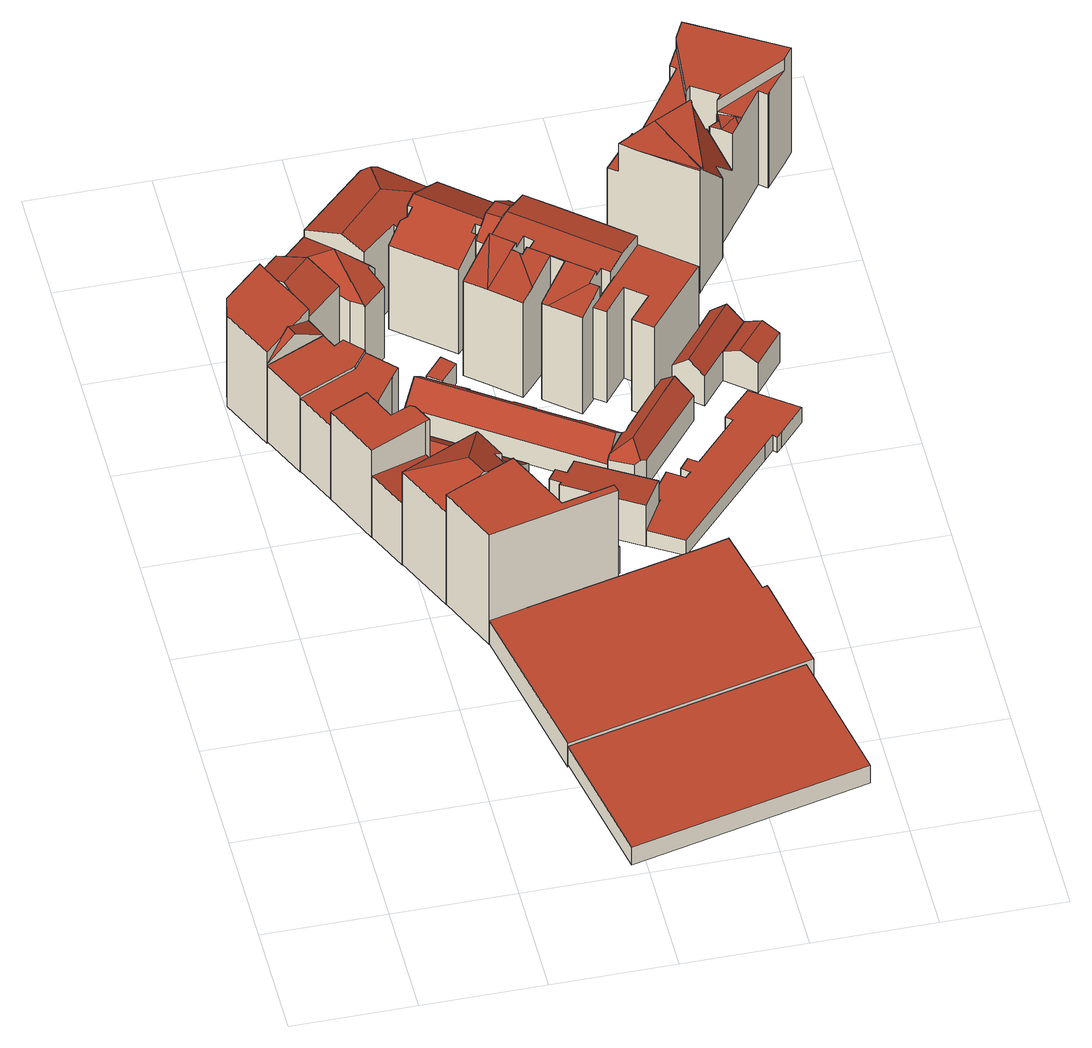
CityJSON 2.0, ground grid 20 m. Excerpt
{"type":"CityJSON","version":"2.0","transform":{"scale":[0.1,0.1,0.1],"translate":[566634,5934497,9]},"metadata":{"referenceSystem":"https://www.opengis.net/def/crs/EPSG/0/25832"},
"CityObjects":{
"building1":{"type":"Building","attributes":{"Gemeindeschluessel":"02000000","Geometrietyp2DReferenz":"3000","function":"31001_2010","roofType":"1000","measuredHeight":16.02,"storeysAboveGround":4},"geometry":[{"type":"MultiSurface","lod":"2","boundaries":[[[0,1,2,3,4,5,6]],[[7,8,9,10,11,12,13]],[[7,6,5,8]],[[8,5,4,9]],[[9,4,3,10]],[[10,3,2,11]],[[11,2,1,12]],[[12,1,0,13]],[[13,0,6,7]]],"semantics":{"surfaces":[{"type":"RoofSurface"},{"type":"GroundSurface"},{"type":"WallSurface"}],"values":[0,1,2,2,2,2,2,2,2]}}]},
"building2":{"type":"Building","attributes":{"Gemeindeschluessel":"02000000","Geometrietyp2DReferenz":"3000","function":"31001_2010","roofType":"1000","measuredHeight":18.3,"storeysAboveGround":4},"geometry":[{"type":"MultiSurface","lod":"2","boundaries":[[[14,15,16,17]],[[18,19,20,21]],[[21,20,22,23]],[[23,22,24,25]],[[26,24,22,20,19,27,16,15]],[[28,14,17,29,18,21,23,25]],[[28,25,24,26]],[[18,29,27,19]],[[14,28,26,15]],[[29,17,16,27]]],"semantics":{"surfaces":[{"type":"WallSurface"},{"type":"RoofSurface"},{"type":"GroundSurface"}],"values":[0,0,0,0,1,2,0,0,0,0]}}]},
"building3":{"type":"Building","attributes":{"Gemeindeschluessel":"02000000","Geometrietyp2DReferenz":"3000","function":"31001_1120","roofType":"1000","measuredHeight":19.86,"storeysAboveGround":4},"geometry":[{"type":"MultiSurface","lod":"2","boundaries":[[[30,31,32,33,34,35,36,37,38,39,40]],[[41,42,43,40,44]],[[35,45,46,47,48]],[[42,49,50,30,43]],[[34,51,52,46,45]],[[53,38,37,54]],[[48,36,35]],[[34,33,51]],[[50,31,30]],[[40,39,44]],[[55,56,57,53,54,58,59]],[[35,34,45]],[[59,58,47,46,52]],[[57,56,49,42,41]],[[30,40,43]],[[53,57,41,44,39,38]],[[56,55,32,31,50,49]],[[55,59,52,51,33,32]],[[58,54,37,36,48,47]]],"semantics":{"surfaces":[{"type":"RoofSurface"},{"type":"WallSurface"},{"type":"GroundSurface"}],"values":[0,0,0,0,0,1,1,1,1,1,2,1,1,1,1,1,1,1,1]}}]},
"building4":{"type":"Building","attributes":{"Gemeindeschluessel":"02000000","Geometrietyp2DReferenz":"3000","function":"31001_2070","roofType":"1000","measuredHeight":15.34,"storeysAboveGround":4},"geometry":[{"type":"MultiSurface","lod":"2","boundaries":[[[60,61,62,63,64,65,66]],[[14,67,68,69,70,71,72]],[[67,65,64,68]],[[68,64,63,69]],[[69,63,62,70]],[[70,62,61,71]],[[71,61,60,72]],[[14,66,65,67]],[[14,72,60,66]]],"semantics":{"surfaces":[{"type":"RoofSurface"},{"type":"GroundSurface"},{"type":"WallSurface"}],"values":[0,1,2,2,2,2,2,2,2]}}]},
"building5":{"type":"Building","attributes":{"Gemeindeschluessel":"02000000","Geometrietyp2DReferenz":"3000","function":"31001_2010","roofType":"1000","measuredHeight":12.85,"storeysAboveGround":3},"geometry":[{"type":"MultiSurface","lod":"2","boundaries":[[[73,74,75,76]],[[77,78,79,80]],[[77,76,75,78]],[[78,75,74,79]],[[79,74,73,80]],[[80,73,76,77]]],"semantics":{"surfaces":[{"type":"RoofSurface"},{"type":"GroundSurface"},{"type":"WallSurface"}],"values":[0,1,2,2,2,2]}}]},
"building6":{"type":"Building","attributes":{"Gemeindeschluessel":"02000000","Geometrietyp2DReferenz":"3000","function":"31001_2310","roofType":"3200","measuredHeight":23.7,"storeysAboveGround":5},"geometry":[{"type":"MultiSurface","lod":"2","boundaries":[[[81,82,83]],[[84,85,82,81]],[[85,86,87,88,83,82]],[[89,84,81,90]],[[91,83,88,92]],[[92,88,87,93]],[[93,87,86,94]],[[89,90,91,92,93,94]],[[89,94,86,85,84]],[[91,90,81,83]]],"semantics":{"surfaces":[{"type":"RoofSurface"},{"type":"WallSurface"},{"type":"GroundSurface"}],"values":[0,0,0,1,1,1,1,2,1,1]}}]},
"building7":{"type":"Building","attributes":{"Gemeindeschluessel":"02000000","Geometrietyp2DReferenz":"3000","function":"31001_2010","roofType":"1000","measuredHeight":23.1,"storeysAboveGround":5},"geometry":[{"type":"MultiSurface","lod":"2","boundaries":[[[95,96,97,98]],[[98,97,99,100]],[[101,102,103,104]],[[105,106,107,108]],[[109,110,103,102,111,112]],[[95,98,100,113,114,115,116,117,105,108]],[[101,104,99,97,96,107,106,118,119,120]],[[115,114,109,112]],[[113,100,99,104,103,110]],[[107,96,95,108]],[[118,106,105,117]],[[119,118,117,116]],[[114,113,110,109]],[[101,120,111,102]],[[116,115,112,111,120,119]]],"semantics":{"surfaces":[{"type":"WallSurface"},{"type":"RoofSurface"},{"type":"GroundSurface"}],"values":[0,0,0,0,1,2,1,0,0,0,0,0,0,0,0]}}]},
"building8":{"type":"Building","attributes":{"Gemeindeschluessel":"02000000","Geometrietyp2DReferenz":"3000","function":"31001_1120","roofType":"4000","measuredHeight":19.83,"storeysAboveGround":4},"geometry":[{"type":"MultiSurface","lod":"2","boundaries":[[[121,122,123,124,125]],[[126,127,128,122,121]],[[123,122,129,130]],[[128,131,132,133,129,122]],[[58,125,124,134]],[[135,127,126,59]],[[136,133,132,137]],[[137,132,131,138]],[[135,59,58,134,139,136,137,138]],[[139,134,124,123,130]],[[136,139,130,129,133]],[[135,138,131,128,127]],[[58,59,126,121,125]]],"semantics":{"surfaces":[{"type":"RoofSurface"},{"type":"WallSurface"},{"type":"GroundSurface"}],"values":[0,0,0,0,1,1,1,1,2,1,1,1,1]}}]},
"building9":{"type":"Building","attributes":{"Gemeindeschluessel":"02000000","Geometrietyp2DReferenz":"3000","function":"31001_1010","roofType":"3100","measuredHeight":7.82,"storeysAboveGround":2},"geometry":[{"type":"MultiSurface","lod":"2","boundaries":[[[140,141,142,143,144,145,146,147,148,149]],[[146,150,151,147]],[[152,149,148,72]],[[153,145,144,154]],[[154,144,143,155]],[[155,143,142,156]],[[156,142,141,157]],[[157,141,140,158]],[[158,140,149,152]],[[71,151,150,159]],[[159,150,146,145,153]],[[72,148,147,151,71]],[[72,71,159,153,154,155,156,157,158,152]]],"semantics":{"surfaces":[{"type":"RoofSurface"},{"type":"WallSurface"},{"type":"GroundSurface"}],"values":[0,0,1,1,1,1,1,1,1,1,1,1,2]}}]},
"building10":{"type":"Building","attributes":{"Gemeindeschluessel":"02000000","Geometrietyp2DReferenz":"3000","function":"31001_2010","roofType":"1000","measuredHeight":3.66,"storeysAboveGround":7},"geometry":[{"type":"MultiSurface","lod":"2","boundaries":[[[160,161,162,163]],[[164,165,166,167]],[[165,162,161,166]],[[166,161,160,167]],[[164,163,162,165]],[[164,167,160,163]]],"semantics":{"surfaces":[{"type":"RoofSurface"},{"type":"GroundSurface"},{"type":"WallSurface"}],"values":[0,1,2,2,2,2]}}]},
"building11":{"type":"Building","attributes":{"Gemeindeschluessel":"02000000","Geometrietyp2DReferenz":"3000","function":"31001_2010","roofType":"1000","measuredHeight":4.85,"storeysAboveGround":6},"geometry":[{"type":"MultiSurface","lod":"2","boundaries":[[[168,169,170,171]],[[171,170,172,173]],[[173,172,174,175]],[[175,174,176,177]],[[177,176,178,179]],[[179,178,180,181]],[[181,180,182,183]],[[183,182,184,185]],[[169,168,185,184]],[[185,168,171,173,175,177,179,181,183]],[[169,184,182,180,178,176,174,172,170]]],"semantics":{"surfaces":[{"type":"WallSurface"},{"type":"GroundSurface"},{"type":"RoofSurface"}],"values":[0,0,0,0,0,0,0,0,0,1,2]}}]},
"building12":{"type":"Building","attributes":{"Gemeindeschluessel":"02000000","Geometrietyp2DReferenz":"3000","function":"31001_1010","roofType":"1000","measuredHeight":4.16,"storeysAboveGround":1},"geometry":[{"type":"MultiSurface","lod":"2","boundaries":[[[186,187,188,189]],[[190,191,192,193]],[[193,192,187,186]],[[192,191,188,187]],[[191,190,189,188]],[[190,193,186,189]]],"semantics":{"surfaces":[{"type":"GroundSurface"},{"type":"RoofSurface"},{"type":"WallSurface"}],"values":[0,1,2,2,2,2]}}]},
"building13":{"type":"Building","attributes":{"Gemeindeschluessel":"02000000","Geometrietyp2DReferenz":"3000","function":"31001_1120","roofType":"3200","measuredHeight":19.11,"storeysAboveGround":4},"geometry":[{"type":"MultiSurface","lod":"2","boundaries":[[[194,195,196,197,198,199,200]],[[201,197,196,202]],[[202,196,195,203]],[[203,195,194,204]],[[201,202,203,204,205,206,207,208]],[[209,205,204,194,200]],[[198,197,201,208,210]],[[210,208,207,211]],[[207,206,212,213,211]],[[212,206,205,209]],[[210,211,213,199,198]],[[212,209,200,199,213]]],"semantics":{"surfaces":[{"type":"RoofSurface"},{"type":"WallSurface"},{"type":"GroundSurface"}],"values":[0,1,1,1,2,1,1,1,1,1,0,0]}}]},
"building14":{"type":"Building","attributes":{"Gemeindeschluessel":"02000000","Geometrietyp2DReferenz":"3000","function":"31001_1010","roofType":"3100","measuredHeight":7.88,"storeysAboveGround":2},"geometry":[{"type":"MultiSurface","lod":"2","boundaries":[[[214,215,216,217,218,219,220,221,222,223,224,225,226,227,228,229]],[[230,228,227,231]],[[231,227,226,232]],[[232,226,225,233]],[[233,225,224,234]],[[234,224,223,235]],[[235,223,222,236]],[[236,222,221,237]],[[237,221,220,238]],[[238,220,219,239]],[[239,219,218,240]],[[240,218,217,241]],[[241,217,216,242]],[[242,216,215,243]],[[244,245,230,231,232,233,234,235,236,237,238,239,240,241,242,243]],[[246,244,243,215,214]],[[247,245,244,246]],[[230,245,247,229,228]],[[247,246,214,229]]],"semantics":{"surfaces":[{"type":"RoofSurface"},{"type":"WallSurface"},{"type":"GroundSurface"}],"values":[0,1,1,1,1,1,1,1,1,1,1,1,1,1,2,1,1,1,0]}}]},
"building15":{"type":"Building","attributes":{"Gemeindeschluessel":"02000000","Geometrietyp2DReferenz":"3000","function":"31001_1010","roofType":"1000","measuredHeight":8.61,"storeysAboveGround":2},"geometry":[{"type":"MultiSurface","lod":"2","boundaries":[[[248,249,250,251]],[[251,250,252,253]],[[253,252,254,255]],[[256,257,258,259]],[[259,258,249,248]],[[260,261,257,256]],[[262,263,261,260]],[[263,262,255,254]],[[255,262,260,256,259,248,251,253]],[[263,254,252,250,249,258,257,261]]],"semantics":{"surfaces":[{"type":"WallSurface"},{"type":"GroundSurface"},{"type":"RoofSurface"}],"values":[0,0,0,0,0,0,0,0,1,2]}}]},
"building16":{"type":"Building","attributes":{"Gemeindeschluessel":"02000000","Geometrietyp2DReferenz":"3000","function":"31001_1010","roofType":"3100","measuredHeight":21.86,"storeysAboveGround":4},"geometry":[{"type":"MultiSurface","lod":"2","boundaries":[[[264,265,266,267]],[[268,269,270,271]],[[271,270,272,273]],[[273,272,274,275]],[[276,277,278,279]],[[279,278,280,281]],[[281,280,282,283]],[[283,282,284,285]],[[285,284,286,287]],[[288,266,265,289]],[[276,279,281,283,285,287,290,268,271,273,275,288,289]],[[291,290,287,286]],[[276,289,265,264,277]],[[288,275,274,267,266]],[[269,268,290,291]],[[269,291,286,284,282,280,278,277,264,267,274,272,270]]],"semantics":{"surfaces":[{"type":"RoofSurface"},{"type":"WallSurface"},{"type":"GroundSurface"}],"values":[0,1,1,1,1,1,1,1,1,1,2,1,1,1,1,0]}}]},
"building17":{"type":"Building","attributes":{"Gemeindeschluessel":"02000000","Geometrietyp2DReferenz":"3000","function":"31001_1010","roofType":"3100","measuredHeight":22.65,"storeysAboveGround":6},"geometry":[{"type":"MultiSurface","lod":"2","boundaries":[[[292,293,294]],[[295,296,293,292]],[[297,298,299,300,301,295,292]],[[302,303,304,305,306,307,308]],[[304,309,310,311,305]],[[310,312,313,314,311]],[[315,316,317,318,319]],[[320,308,307,321]],[[321,307,306,322]],[[302,323,303]],[[324,325,326,327]],[[312,328,313]],[[329,330,331,332]],[[332,331,333,334]],[[335,336,337,338]],[[339,335,338,340,341,342,343,344,345,346,347,329,332,334,348,349,350,351,352,353,354,355,320,321,322,356,357,358,359,360,361,362],[327,363,364,365,366,367,324]],[[313,328,368,369,370,362,361,360,359,358,314]],[[371,372,326,325,373,374,375,337,336,376,377,378,309,379,303,323,380,381]],[[378,377,376,370,369,368,328,312,382,309]],[[294,293,296,381,380,354,353,352,351]],[[350,349,297,292,294,351]],[[364,363,327,326,372,301,300]],[[306,305,311,314,358,357,356,322]],[[347,346,345,315,319,383,330,329]],[[335,339,362,370,376,336]],[[345,344,343,317,316,315]],[[318,317,343,342,341,384]],[[341,340,338,337,375,385,384]],[[386,385,375,374,373,387]],[[388,387,373,325,324,367,366]],[[382,312,310,309]],[[355,354,380,323,302,308,320]],[[303,379,309,304]],[[349,348,334,333,298,297]],[[299,388,366,365,364,300]],[[295,301,372,371,381,296]],[[298,333,331,330,383,319,318,384,385,386,387,388,299]]],"semantics":{"surfaces":[{"type":"RoofSurface"},{"type":"WallSurface"},{"type":"GroundSurface"}],"values":[0,0,0,0,0,0,0,1,1,1,1,1,1,1,1,2,1,0,0,1,1,1,1,1,1,1,1,1,1,1,1,1,1,1,1,1,0]}}]},
"building18":{"type":"Building","attributes":{"Gemeindeschluessel":"02000000","Geometrietyp2DReferenz":"3000","function":"31001_1010","roofType":"3200","measuredHeight":7.91,"storeysAboveGround":2},"geometry":[{"type":"MultiSurface","lod":"2","boundaries":[[[389,390,391,392,393,394,395,396]],[[397,395,394,398]],[[398,394,393,399]],[[399,393,392,400]],[[400,392,391,401]],[[402,403,404,397,398,399,400,401,405]],[[396,395,397,404,406]],[[407,405,401,391,390]],[[408,402,405,407]],[[406,404,403,409]],[[403,402,408,410,409]],[[408,407,390,389,410]],[[406,409,410,389,396]]],"semantics":{"surfaces":[{"type":"RoofSurface"},{"type":"WallSurface"},{"type":"GroundSurface"}],"values":[0,1,1,1,1,2,1,1,1,1,1,0,0]}}]},
"building19":{"type":"Building","attributes":{"Gemeindeschluessel":"02000000","Geometrietyp2DReferenz":"3000","function":"51003_1205","roofType":"1000","measuredHeight":3.15},"geometry":[{"type":"MultiSurface","lod":"2","boundaries":[[[411,412,413,414,415,416,417,418,419,420,421,422,423,424,425,426,427,428,429]],[[430,431,432,433,434,435,436,437,438,439,440,441,442,443,444,445,446,447,448]],[[448,447,412,411]],[[447,446,413,412]],[[446,445,414,413]],[[445,444,415,414]],[[444,443,416,415]],[[443,442,417,416]],[[442,441,418,417]],[[441,440,419,418]],[[440,439,420,419]],[[439,438,421,420]],[[438,437,422,421]],[[437,436,423,422]],[[436,435,424,423]],[[435,434,425,424]],[[434,433,426,425]],[[433,432,427,426]],[[432,431,428,427]],[[431,430,429,428]],[[430,448,411,429]]],"semantics":{"surfaces":[{"type":"GroundSurface"},{"type":"RoofSurface"},{"type":"WallSurface"}],"values":[0,1,2,2,2,2,2,2,2,2,2,2,2,2,2,2,2,2,2,2,2]}}]},
"building20":{"type":"Building","attributes":{"Gemeindeschluessel":"02000000","Geometrietyp2DReferenz":"3000","function":"31001_1110","roofType":"1000","measuredHeight":19.18,"storeysAboveGround":6},"geometry":[{"type":"MultiSurface","lod":"2","boundaries":[[[449,450,451,452]],[[453,454,455,456]],[[457,458,450,449]],[[459,460,456,455]],[[461,462,451,450,458,459,455,454]],[[463,464,453,456,460,457,449,452]],[[463,452,451,462]],[[453,464,461,454]],[[464,463,462,461]],[[457,460,459,458]]],"semantics":{"surfaces":[{"type":"WallSurface"},{"type":"RoofSurface"},{"type":"GroundSurface"}],"values":[0,0,0,0,1,2,0,0,0,0]}}]},
"building21":{"type":"Building","attributes":{"Gemeindeschluessel":"02000000","Geometrietyp2DReferenz":"3000","function":"31001_1010","roofType":"3100","measuredHeight":8.58,"storeysAboveGround":2},"geometry":[{"type":"MultiSurface","lod":"2","boundaries":[[[457,465,466,467]],[[468,469,470,471]],[[472,473,474,475,457,467,476]],[[476,467,466,477,471,470,478,479]],[[469,468,480,473,472,481,482]],[[481,472,476,479]],[[483,474,473,480]],[[475,474,483,484,485]],[[465,457,475,485]],[[482,481,479,478]],[[482,478,470,469]],[[484,483,480,468,471,477]],[[484,477,466,465,485]]],"semantics":{"surfaces":[{"type":"WallSurface"},{"type":"GroundSurface"},{"type":"RoofSurface"}],"values":[0,0,1,0,0,0,0,0,0,2,2,2,2]}}]},
"building22":{"type":"Building","attributes":{"Gemeindeschluessel":"02000000","Geometrietyp2DReferenz":"3000","function":"31001_1120","roofType":"1000","measuredHeight":25.72,"storeysAboveGround":6},"geometry":[{"type":"MultiSurface","lod":"2","boundaries":[[[486,487,488,489,490]],[[491,487,486]],[[492,493,494,495,489]],[[488,492,489]],[[496,497,498,499,500,501,502]],[[503,504,505,506,507,508]],[[509,504,503]],[[510,511,509,503]],[[512,513,514,515,516,517,518]],[[511,519,509]],[[520,521,522,523]],[[523,522,524,525]],[[526,527,528,529]],[[501,494,493,502]],[[530,531,532,533]],[[534,497,496,535]],[[517,536,537,518]],[[538,539,540,541]],[[542,507,506,543]],[[543,506,505,544]],[[545,516,515,546]],[[546,515,514,547]],[[548,549,550,528,527,551,552,553,554,555,556,557,558,532,531,559,560,524,522,521]],[[500,499,561,562,508,507,542,563,564,565,566]],[[505,504,518,537,539,538,567,544]],[[534,568,569,570,571,547,514,513,519,511,510,572,498,497]],[[491,573,574,575,576,577,535,496,502,493,492,488,487]],[[578,545,546,547,571,570,569,568,534,535,577,576,575,574,573,579,580,520,523,525,581,582,530,533,583,584,585,586,587],[541,588,589,590,591,592,526,529,593,594,566,565,564,563,542,543,544,567,538]],[[524,560,559,531,530,582,581,525]],[[494,501,500,566,594,593,529,528,550,495]],[[580,579,573,491,486,490,548,521,520]],[[532,558,557,595,596,585,584,583,533]],[[509,519,513,512,518,504]],[[597,572,510,503,508,562]],[[545,578,587,598,536,517,516]],[[599,598,587,586,585,596]],[[600,601,595,557,556,555]],[[555,554,589,588,541,540,600]],[[591,590,589,554,553,552]],[[490,489,495,550,549,548]],[[526,592,591,552,551,527]],[[498,572,597,562,561,499]],[[540,539,537,536,598,599,596,595,601,600]]],"semantics":{"surfaces":[{"type":"RoofSurface"},{"type":"WallSurface"},{"type":"GroundSurface"}],"values":[0,0,0,0,0,0,0,0,0,0,1,1,1,1,1,1,1,1,1,1,1,1,0,1,1,1,1,2,1,1,1,1,1,1,1,1,1,1,1,1,1,0,0]}}]}
},
"vertices":[
[78,942,170],[172,985,170],[194,1015,170],[167,1044,170],[151,1034,170],[140,1059,170],[44,1016,170],[44,1016,10],[140,1059,10],[151,1034,10],[167,1044,10],[194,1015,10],[172,985,10],[78,942,10],
[109,874,12],[109,874,195],[171,902,195],[171,902,12],[228,861,12],[228,861,195],[235,857,195],[235,857,12],[250,825,195],[250,825,12],[243,822,195],[243,822,12],[151,780,195],[195,847,195],[151,780,12],[195,847,12],
[95,1065,196],[125,1093,196],[124,1093,196],[125,1094,196],[108,1132,196],[92,1165,196],[75,1203,196],[11,1143,196],[3,1106,196],[44,1017,196],[73,1045,196],[44,1016,172],[92,1037,205],[84,1055,205],[44,1017,172],[100,1148,205],[146,1192,205],[107,1233,177],[75,1203,177],[140,1059,172],[125,1093,172],[125,1094,177],[185,1150,176],[3,1106,6],[11,1143,6],[124,1093,6],[140,1059,6],[44,1016,6],[107,1233,6],[185,1150,6],
[191,911,165],[222,954,165],[235,972,165],[194,1015,165],[172,985,165],[78,942,165],[109,874,165],[78,942,12],[172,985,12],[194,1015,12],[235,972,12],[222,954,12],[191,911,12],
[182,712,142],[274,754,126],[243,822,126],[151,780,142],[151,780,13],[243,822,13],[274,754,13],[182,712,13],
[182,712,209],[276,677,252],[311,771,209],[227,613,209],[292,643,252],[343,666,218],[323,710,218],[336,716,209],[227,613,15],[182,712,15],[311,771,15],[336,716,15],[323,710,15],[343,666,15],
[443,597,16],[443,597,72],[446,591,72],[446,591,16],[472,598,72],[472,598,16],[392,557,72],[392,557,247],[477,577,247],[477,577,72],[466,686,16],[466,686,72],[495,619,72],[495,619,16],[271,515,247],[480,564,247],[342,666,247],[227,613,247],[480,564,16],[271,515,16],[227,613,16],[343,666,16],[355,639,16],[355,639,72],[343,666,72],[342,666,72],
[111,1229,159],[189,1201,205],[162,1284,156],[162,1285,156],[107,1233,156],[185,1150,157],[198,1136,156],[215,1122,159],[240,1183,176],[249,1192,159],[218,1119,156],[255,1154,156],[236,1179,176],[162,1285,6],[198,1136,6],[236,1179,6],[255,1154,6],[218,1119,6],[249,1192,6],
[268,849,70],[264,843,64],[290,825,64],[294,831,70],[349,789,67],[368,779,70],[384,802,91],[202,927,91],[191,911,76],[187,905,70],[403,830,64],[222,954,64],[187,905,12],[368,779,12],[349,789,12],[294,831,12],[290,825,12],[264,843,12],[268,849,12],[403,830,12],
[760,93,61],[714,324,61],[327,233,61],[373,2,61],[373,2,24],[327,233,24],[714,324,24],[760,93,24],
[613,594,18],[613,594,67],[659,606,67],[659,606,18],[685,493,67],[685,493,18],[693,495,67],[693,495,18],[694,491,67],[694,491,18],[718,367,67],[718,367,18],[726,327,67],[726,327,18],[327,233,67],[327,233,18],[271,515,67],[271,515,18],
[297,1057,12],[327,1091,12],[347,1072,12],[319,1041,12],[319,1041,53],[347,1072,53],[327,1091,53],[297,1057,53],
[236,1207,181],[293,1258,179],[306,1245,171],[313,1253,171],[368,1315,173],[286,1316,199],[208,1236,199],[313,1253,8],[306,1245,8],[293,1258,8],[236,1207,8],[162,1285,8],[272,1387,8],[298,1388,8],[375,1324,8],[162,1285,170],[375,1324,168],[298,1388,173],[272,1387,173],[287,1387,177],
[539,838,91],[553,857,70],[519,881,70],[524,889,60],[500,906,60],[495,898,69],[435,939,69],[441,948,59],[413,967,59],[407,959,68],[347,1001,68],[353,1010,58],[326,1028,58],[320,1020,68],[286,1043,68],[271,1022,91],[286,1043,12],[320,1020,12],[326,1028,12],[353,1010,12],[347,1001,12],[407,959,12],[413,967,12],[441,948,12],[435,939,12],[495,898,12],[500,906,12],[524,889,12],[519,881,12],[553,857,12],[519,808,12],[250,993,12],[519,808,58],[250,993,58],
[417,753,17],[417,753,103],[431,774,100],[431,774,17],[447,763,100],[447,763,17],[463,788,97],[463,788,17],[429,738,17],[429,738,103],[433,742,103],[433,742,17],[546,666,17],[546,666,103],[577,719,17],[577,719,97],
[416,1190,228],[466,1247,186],[375,1324,186],[325,1267,228],[298,1237,10],[298,1237,206],[310,1238,211],[310,1238,10],[319,1248,219],[319,1248,10],[313,1253,219],[313,1253,10],[409,1182,10],[409,1182,223],[402,1188,223],[402,1188,10],[395,1179,216],[395,1179,10],[401,1173,216],[401,1173,10],[399,1171,214],[399,1171,10],[365,1134,187],[365,1134,10],[375,1324,10],[466,1247,10],[274,1209,10],[274,1209,186],
[392,1061,210],[415,1150,236],[361,1087,210],[450,1123,236],[416,1151,236],[438,1021,210],[456,1041,219],[451,1105,232],[442,1113,233],[450,1122,236],[418,1154,205],[436,1175,232],[440,1179,237],[420,1195,237],[409,1182,220],[401,1173,209],[399,1171,206],[451,1191,236],[460,1202,235],[440,1218,235],[462,1204,233],[485,1231,202],[466,1247,202],[517,967,213],[538,992,223],[553,1010,230],[541,1020,230],[472,1005,213],[399,1171,11],[401,1173,11],[409,1182,11],[418,1154,226],[479,1127,11],[479,1127,230],[466,1140,230],[466,1140,11],[485,1231,225],[464,1012,11],[464,1012,213],[512,1068,236],[512,1068,11],[494,1084,236],[494,1084,11],[576,1039,11],[576,1039,228],[564,1049,228],[564,1049,11],[600,1067,11],[554,1037,11],[540,1021,11],[541,1020,11],[553,1010,11],[538,992,11],[517,967,11],[472,1005,11],[466,1010,11],[456,1041,11],[438,1021,11],[392,1061,11],[361,1087,11],[415,1150,11],[416,1151,11],[418,1153,11],[418,1154,11],[420,1195,11],[440,1218,11],[466,1247,11],[485,1231,11],[522,1200,11],[582,1151,11],[633,1108,11],[450,1122,11],[442,1113,11],[451,1105,11],[455,1101,11],[464,1111,11],[522,1200,225],[582,1151,225],[633,1108,225],[450,1123,225],[450,1122,225],[464,1111,225],[515,1069,225],[554,1037,225],[600,1067,236],[548,1110,236],[486,1162,236],[440,1179,233],[418,1153,226],[416,1151,225],[460,1202,233],[466,1010,213],[540,1021,230],[554,1037,236],[515,1069,236],[464,1111,236],[455,1101,232],
[561,818,96],[650,932,96],[632,947,78],[618,930,77],[563,863,75],[557,854,75],[553,857,71],[523,813,73],[553,857,17],[557,854,17],[563,863,17],[618,930,17],[632,947,17],[575,790,17],[555,784,17],[519,808,17],[675,911,17],[519,808,68],[675,911,69],[575,790,73],[555,784,72],[565,786,78],
[789,824,18],[781,816,18],[776,822,18],[760,805,18],[600,632,18],[546,666,18],[577,719,18],[582,725,18],[570,734,18],[603,781,18],[629,763,18],[639,773,18],[626,783,18],[641,802,18],[655,791,18],[725,867,18],[715,876,18],[760,923,18],[831,870,18],[831,870,50],[760,923,50],[715,876,50],[725,867,50],[655,791,50],[641,802,50],[626,783,50],[639,773,50],[629,763,50],[603,781,50],[570,734,50],[582,725,50],[577,719,50],[546,666,50],[600,632,50],[760,805,50],[776,822,50],[781,816,50],[789,824,50],
[618,930,16],[618,930,207],[589,954,207],[589,954,16],[556,978,16],[556,978,207],[538,992,207],[538,992,16],[712,1042,16],[712,1042,207],[633,1108,207],[633,1108,16],[593,1023,207],[625,997,207],[625,997,16],[593,1023,16],
[712,1042,78],[737,1075,77],[737,1075,16],[737,985,76],[737,985,77],[782,1041,77],[782,1041,76],[782,948,16],[736,986,16],[698,939,16],[655,974,16],[828,1004,16],[759,1058,102],[805,1022,92],[828,1004,78],[736,986,77],[782,948,78],[759,967,92],[698,939,78],[677,956,102],[655,974,77],
[665,1250,261],[748,1187,263],[749,1190,263],[704,1303,263],[641,1270,261],[747,1186,261],[751,1191,261],[753,1195,261],[767,1336,261],[766,1337,261],[796,1251,172],[787,1259,193],[824,1310,125],[789,1327,204],[786,1323,208],[767,1336,253],[753,1195,253],[811,1324,201],[813,1362,197],[812,1361,197],[811,1345,199],[796,1337,199],[795,1337,199],[837,1347,201],[826,1313,199],[838,1329,200],[837,1347,202],[847,1341,202],[883,1391,202],[896,1381,202],[898,1384,202],[930,1425,202],[813,1362,202],[847,1341,200],[626,1281,5],[626,1281,202],[679,1345,202],[679,1345,5],[687,1338,202],[687,1338,5],[754,1364,5],[754,1364,202],[746,1351,202],[746,1351,5],[774,1465,5],[774,1465,202],[765,1472,202],[765,1472,5],[787,1259,5],[796,1251,5],[930,1425,225],[813,1362,225],[821,1374,5],[821,1374,225],[780,1402,225],[780,1402,5],[796,1337,5],[811,1345,5],[812,1361,5],[898,1384,5],[896,1381,5],[883,1391,5],[641,1270,202],[704,1303,202],[766,1337,202],[755,1369,202],[756,1382,202],[770,1388,202],[771,1389,202],[772,1390,202],[782,1503,202],[783,1507,202],[778,1497,202],[736,1409,202],[725,1392,202],[791,1330,164],[795,1337,91],[795,1337,5],[791,1330,5],[789,1327,5],[786,1323,5],[813,1362,5],[824,1310,5],[826,1313,5],[838,1329,5],[847,1341,5],[826,1313,91],[747,1186,5],[748,1187,5],[749,1190,5],[751,1191,5],[753,1195,5],[930,1425,5],[665,1250,5],[641,1270,5],[725,1392,5],[736,1409,5],[778,1497,5],[783,1507,5],[798,1537,5],[805,1533,5],[946,1447,5],[772,1390,5],[771,1389,5],[770,1388,5],[756,1382,5],[755,1369,5],[766,1337,5],[767,1336,5],[783,1507,225],[798,1537,225],[811,1324,91],[946,1447,225],[805,1533,225],[772,1390,225],[782,1503,225]
]}
